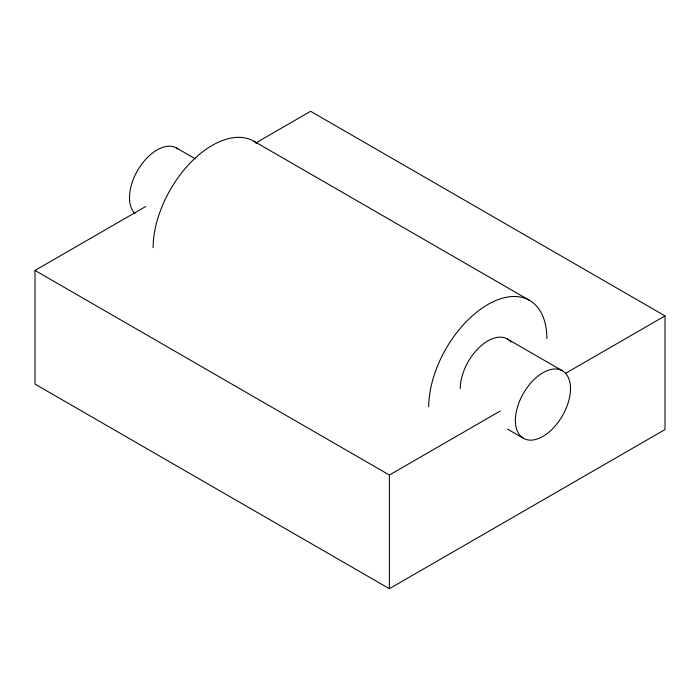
<?xml version="1.0" encoding="UTF-8"?>
<svg xmlns="http://www.w3.org/2000/svg" width="700" height="700" viewBox="0 0 700 700"><rect width="100%" height="100%" fill="white"/><g stroke="black" fill="none" stroke-linecap="round" stroke-linejoin="round"><path stroke-width="1.05" d="M255.693 143.019L310.625 111.3L665 315.901L665 429.564L389.375 588.7L35 384.099L35 270.436L145.819 206.456M35 270.436L389.375 475.029L500.194 411.049M565.548 373.319L665 315.901M253.951 141.269L529.576 300.396M176.549 148.015L195.239 158.804M507.299 338.975L562.424 370.799A38.981 22.505 -60 0 1 550.069 431.183A38.981 22.505 -60 0 1 516.311 411.688A38.981 22.505 -60 0 1 562.424 370.799M507.561 429.144L523.451 438.314M389.375 475.029L389.375 588.7M134.995 213.588A38.981 22.505 -60 0 1 139.764 166.976A38.981 22.505 -60 0 1 177.896 148.907M460.25 388.649A38.981 22.505 -60 0 1 478.179 348.477A38.981 22.505 -60 0 1 508.646 339.868M509.88 340.918A38.981 22.505 -60 0 1 511 342.142M153.125 247.704A83.527 48.221 -60 0 1 191.546 161.621A83.527 48.221 -60 0 1 256.821 143.168M428.75 406.831A83.527 48.221 -60 0 1 487.812 304.535A83.527 48.221 -60 0 1 546.875 338.634"/></g></svg>
